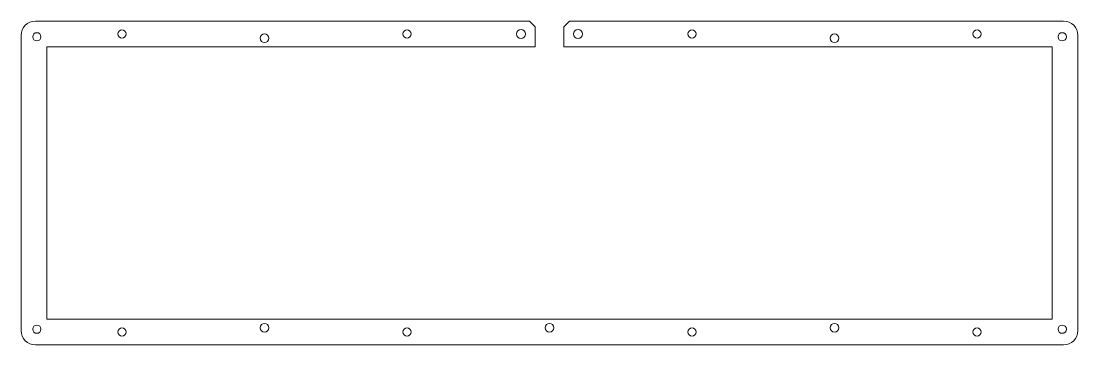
# Model space of a CAD drawing. Header units: millimetres. Extents: x 0 to 371, y 0 to 114.
import ezdxf

# ---------------------------------------------------------------- set-up
doc = ezdxf.new("R2010")
doc.units = ezdxf.units.MM
doc.header["$MEASUREMENT"] = 0

msp = doc.modelspace()

# ---------------------------------------------------------------- linework, layer by layer
at = {"lineweight": 0}
for p, q in [((5, 113.6), (178.39, 113.6)), ((180.39, 111.6), (178.39, 113.6)), ((180.39, 104.6), (180.39, 111.6)), ((190.39, 111.6), (192.39, 113.6)), ((190.39, 104.6), (190.39, 111.6)), ((192.39, 113.6), (365.78, 113.6)), ((0, 108.6), (0, 5)), ((370.78, 108.6), (370.78, 5)), ((9, 104.6), (9, 9)), ((9, 104.6), (180.39, 104.6)), ((190.39, 104.6), (361.78, 104.6)), ((361.78, 104.6), (361.78, 9)), ((361.78, 9), (9, 9)), ((365.78, 0), (5, 0))]:
    msp.add_line(p, q, dxfattribs=at)
for centre, radius in [((5.5, 108.1), 1.45), ((35.39, 109.1), 1.45), ((85.39, 107.6), 1.55), ((135.39, 109.1), 1.45), ((175.39, 109.1), 1.55), ((195.39, 109.1), 1.55), ((235.39, 109.1), 1.45), ((285.39, 107.6), 1.55), ((335.39, 109.1), 1.45), ((365.28, 108.1), 1.45), ((85.39, 6), 1.55), ((185.39, 6), 1.55), ((285.39, 6), 1.55), ((5.5, 5.5), 1.45), ((35.39, 4.5), 1.45), ((135.39, 4.5), 1.45), ((235.39, 4.5), 1.45), ((335.39, 4.5), 1.45), ((365.28, 5.5), 1.45)]:
    msp.add_circle(centre, radius, dxfattribs=at)
for centre, start, end in [((5, 108.6), 90, 180), ((365.78, 108.6), 0, 90), ((5, 5), 180, 270), ((365.78, 5), 270, 0)]:
    msp.add_arc(centre, 5, start, end, dxfattribs=at)

doc.saveas('drawing.dxf')
